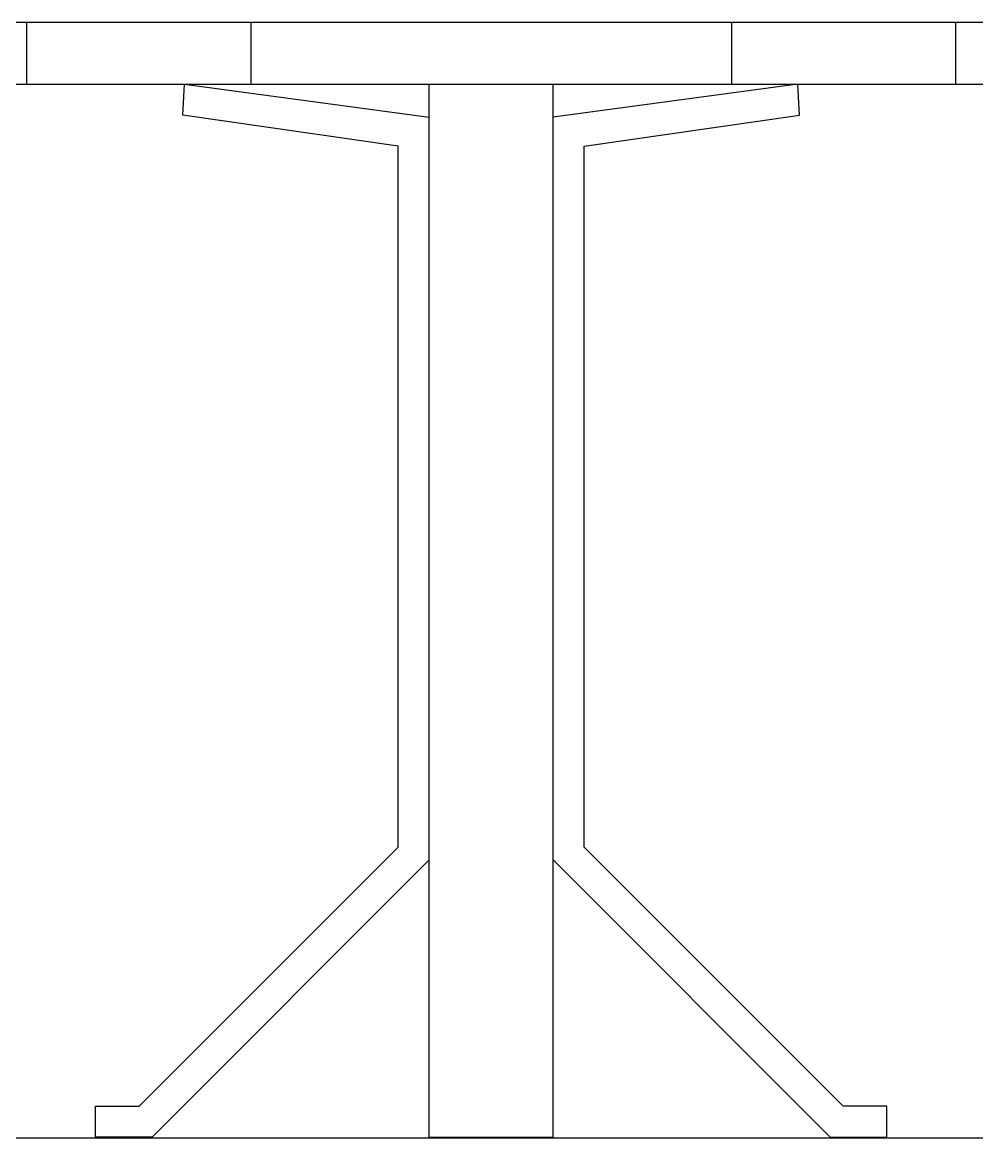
# Model space of a CAD drawing. Header units: millimetres. Extents: x -17017 to 2697, y 1903 to 18260.
# Drawn here: x -16975.8761 to -16975.7528, y 18247.9153 to 18248.0594 of the extents above; entities that cross this region are included whole.
import ezdxf

# ---------------------------------------------------------------- set-up
doc = ezdxf.new("R2010")
doc.units = ezdxf.units.MM
doc.layers.add('55', color=7, linetype='Continuous')
doc.layers.add('OP-MOB-MOVIL', color=8, linetype='Continuous')

# ---------------------------------------------------------------- blocks, each defined once
blk = doc.blocks.new('mesas y sillas de cafeteria')
for p, q in [((50.07697, -14.21145), (50.07697, -14.25145)), ((50.22168, -14.21145), (50.22168, -14.25145)), ((50.53226, -14.21145), (50.53226, -14.25145)), ((50.67697, -14.21145), (50.67697, -14.25145)), ((50.33697, -14.93145), (50.33697, -14.25145)), ((50.41697, -14.93145), (50.41697, -14.25145)), ((50.33697, -14.93145), (50.41697, -14.93145))]:
    blk.add_line(p, q)
blk.add_lwpolyline([(49.97697, -14.21145), (49.97697, -14.25145), (50.77697, -14.25145), (50.77697, -14.21145)], close=True)
for points in [[(50.33697, -14.75245), (50.15798, -14.93145), (50.12141, -14.93145), (50.12141, -14.91145), (50.14969, -14.91145), (50.31697, -14.74417), (50.31697, -14.29148), (50.1778, -14.27141), (50.17898, -14.25145), (50.33697, -14.27263)], [(50.41697, -14.75245), (50.59597, -14.93145), (50.63254, -14.93145), (50.63254, -14.91145), (50.60425, -14.91145), (50.43697, -14.74417), (50.43697, -14.29148), (50.57615, -14.27141), (50.57497, -14.25145), (50.41697, -14.27263)]]:
    blk.add_lwpolyline(points)

msp = doc.modelspace()

# ---------------------------------------------------------------- linework, layer by layer
at = {"layer": '55', "linetype": 'ByBlock'}
msp.add_line((-16978.52455, 18247.91532), (-16975.02455, 18247.91532), dxfattribs=at)

# ---------------------------------------------------------------- block references
at = {"layer": 'OP-MOB-MOVIL', "xscale": 0.2, "yscale": 0.2, "zscale": 0.2}
msp.add_blockref('mesas y sillas de cafeteria', (-16985.89093, 18250.9017), dxfattribs=at)

doc.saveas('drawing.dxf')
